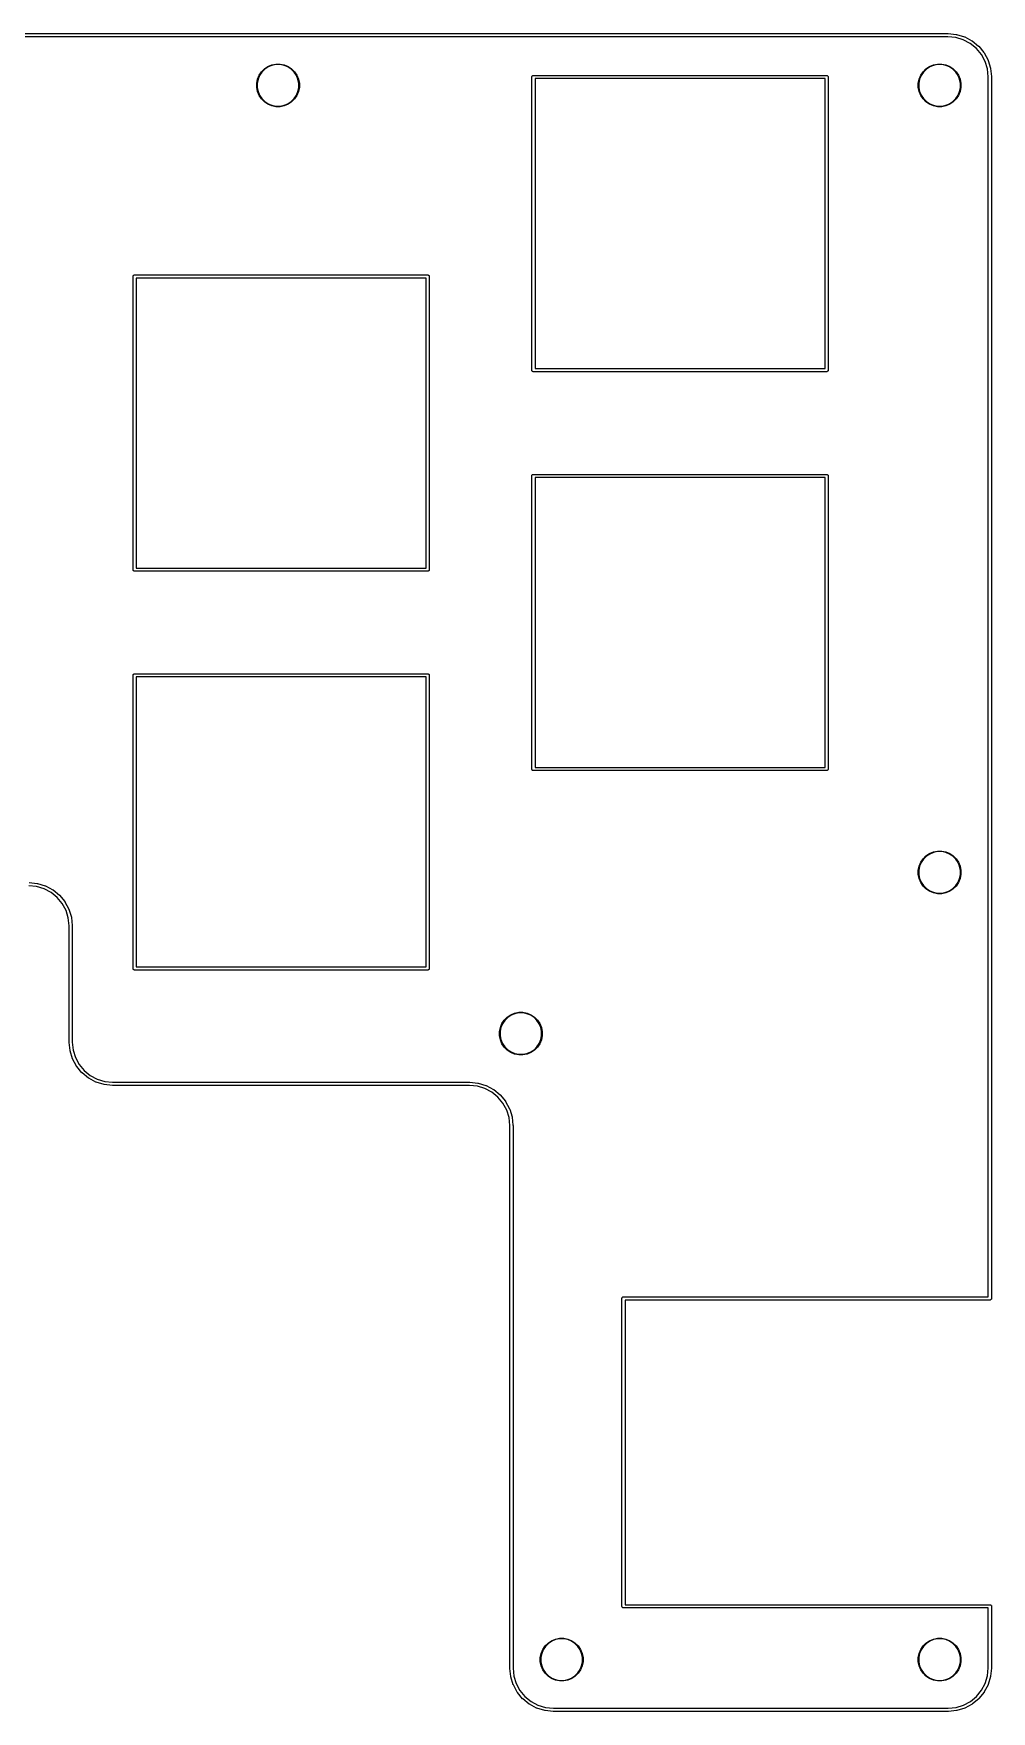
# Model space of a CAD drawing. Extents: x 0 to 3.94, y -2.59 to 0.57.
# Drawn here: x 2.139 to 3.94, y -2.59 to 0.566 of the extents above; entities that cross this region are included whole.
import ezdxf

# ---------------------------------------------------------------- set-up
doc = ezdxf.new("R2010")
doc.units = 0
doc.header["$MEASUREMENT"] = 0
doc.layers.add('BLACK', color=7, linetype='CONTINUOUS')

msp = doc.modelspace()

# ---------------------------------------------------------------- linework, layer by layer
at = {"layer": 'BLACK', "linetype": 'CONTINUOUS'}
for p, q in [((0.0786, 0.5656), (3.8584, 0.5656)), ((3.8581, 0.5596), (0.0788, 0.5596)), ((3.873, 0.5582), (3.8581, 0.5596)), ((3.8584, 0.5656), (3.8586, 0.5655)), ((3.8586, 0.5655), (3.8586, 0.5655)), ((3.8586, 0.5655), (3.8739, 0.564)), ((3.8871, 0.5539), (3.873, 0.5582)), ((3.8739, 0.564), (3.8739, 0.564)), ((3.8739, 0.564), (3.8739, 0.564)), ((3.8739, 0.564), (3.8739, 0.564)), ((3.8739, 0.564), (3.8742, 0.564)), ((3.8742, 0.564), (3.8744, 0.5639)), ((3.8744, 0.5639), (3.8891, 0.5595)), ((3.9002, 0.547), (3.8871, 0.5539)), ((3.8891, 0.5595), (3.8892, 0.5595)), ((3.8892, 0.5595), (3.8894, 0.5594)), ((3.8894, 0.5594), (3.8897, 0.5593)), ((3.8897, 0.5593), (3.9032, 0.5521)), ((3.9117, 0.5376), (3.9002, 0.547)), ((3.9032, 0.5521), (3.9032, 0.5521)), ((3.9032, 0.5521), (3.9032, 0.5521)), ((3.9032, 0.5521), (3.9033, 0.552)), ((3.9033, 0.552), (3.9035, 0.5519)), ((3.9035, 0.5519), (3.9037, 0.5517)), ((3.9037, 0.5517), (3.9156, 0.542)), ((3.9211, 0.5262), (3.9117, 0.5376)), ((3.9156, 0.542), (3.9156, 0.542)), ((3.9156, 0.542), (3.9158, 0.5418)), ((3.9158, 0.5418), (3.916, 0.5416)), ((3.916, 0.5416), (3.9258, 0.5298)), ((2.5794, 0.5037), (2.5867, 0.5067)), ((2.5871, 0.5056), (2.58, 0.5027)), ((2.5867, 0.5067), (2.5945, 0.5083)), ((2.5946, 0.5071), (2.5871, 0.5056)), ((2.5945, 0.5083), (2.6024, 0.5083)), ((2.6023, 0.5071), (2.5946, 0.5071)), ((2.6098, 0.5056), (2.6023, 0.5071)), ((2.6024, 0.5083), (2.6101, 0.5067)), ((2.6169, 0.5027), (2.6098, 0.5056)), ((2.6101, 0.5067), (2.6174, 0.5037)), ((3.8235, 0.5037), (3.8308, 0.5067)), ((3.8312, 0.5056), (3.8241, 0.5027)), ((3.8308, 0.5067), (3.8386, 0.5083)), ((3.8387, 0.5071), (3.8312, 0.5056)), ((3.8386, 0.5083), (3.8465, 0.5083)), ((3.8464, 0.5071), (3.8387, 0.5071)), ((3.8539, 0.5056), (3.8464, 0.5071)), ((3.8465, 0.5083), (3.8542, 0.5067)), ((3.861, 0.5027), (3.8539, 0.5056)), ((3.8542, 0.5067), (3.8615, 0.5037)), ((3.9281, 0.5132), (3.9211, 0.5262)), ((3.9258, 0.5298), (3.9258, 0.5298)), ((3.9258, 0.5298), (3.9258, 0.5298)), ((3.9258, 0.5298), (3.9259, 0.5297)), ((3.9259, 0.5297), (3.926, 0.5295)), ((3.926, 0.5295), (3.9261, 0.5293)), ((3.9261, 0.5293), (3.9335, 0.5158)), ((3.9325, 0.4991), (3.9281, 0.5132)), ((3.9335, 0.5158), (3.9335, 0.5157)), ((3.9335, 0.5157), (3.9336, 0.5155)), ((3.9336, 0.5155), (3.9337, 0.5152)), ((3.9337, 0.5152), (3.9382, 0.5006)), ((2.5583, 0.4721), (2.5598, 0.4798)), ((2.5609, 0.4795), (2.5594, 0.4719)), ((2.5598, 0.4798), (2.5628, 0.4871)), ((2.5639, 0.4866), (2.5609, 0.4795)), ((2.5628, 0.4871), (2.5672, 0.4937)), ((2.5681, 0.493), (2.5639, 0.4866)), ((2.5672, 0.4937), (2.5728, 0.4993)), ((2.5736, 0.4984), (2.5681, 0.493)), ((2.5728, 0.4993), (2.5794, 0.5037)), ((2.58, 0.5027), (2.5736, 0.4984)), ((2.6233, 0.4984), (2.6169, 0.5027)), ((2.6174, 0.5037), (2.624, 0.4993)), ((2.6287, 0.493), (2.6233, 0.4984)), ((2.624, 0.4993), (2.6296, 0.4937)), ((2.633, 0.4866), (2.6287, 0.493)), ((2.6296, 0.4937), (2.634, 0.4871)), ((2.6359, 0.4795), (2.633, 0.4866)), ((2.634, 0.4871), (2.637, 0.4798)), ((2.6374, 0.4719), (2.6359, 0.4795)), ((2.637, 0.4798), (2.6386, 0.4721)), ((3.0758, 0.4843), (3.076, 0.4849)), ((3.0758, 0.4838), (3.0758, 0.4843)), ((3.0758, 0.4836), (3.0758, 0.4838)), ((3.0758, -0.0673), (3.0758, 0.4836)), ((3.076, 0.4849), (3.0763, 0.4854)), ((3.0763, 0.4854), (3.0766, 0.4859)), ((3.0766, 0.4859), (3.0771, 0.4862)), ((3.0771, 0.4862), (3.0776, 0.4865)), ((3.0776, 0.4865), (3.0782, 0.4867)), ((3.0782, 0.4867), (3.0786, 0.4867)), ((3.0786, 0.4867), (3.0787, 0.4867)), ((3.0787, 0.4867), (3.0789, 0.4867)), ((3.0789, 0.4867), (3.6298, 0.4867)), ((3.0817, 0.4808), (3.0817, -0.0645)), ((3.627, 0.4808), (3.0817, 0.4808)), ((3.627, -0.0645), (3.627, 0.4808)), ((3.6298, 0.4867), (3.6299, 0.4867)), ((3.6299, 0.4867), (3.6301, 0.4867)), ((3.6301, 0.4867), (3.6305, 0.4867)), ((3.6305, 0.4867), (3.6311, 0.4865)), ((3.6311, 0.4865), (3.6316, 0.4862)), ((3.6316, 0.4862), (3.632, 0.4859)), ((3.632, 0.4859), (3.6324, 0.4854)), ((3.6324, 0.4854), (3.6327, 0.4849)), ((3.6327, 0.4849), (3.6328, 0.4843)), ((3.6328, 0.4843), (3.6329, 0.4838)), ((3.6329, 0.4838), (3.6329, 0.4836)), ((3.6329, 0.4836), (3.6329, -0.0673)), ((3.8024, 0.4721), (3.8039, 0.4798)), ((3.805, 0.4795), (3.8035, 0.4719)), ((3.8039, 0.4798), (3.8069, 0.4871)), ((3.808, 0.4866), (3.805, 0.4795)), ((3.8069, 0.4871), (3.8113, 0.4937)), ((3.8122, 0.493), (3.808, 0.4866)), ((3.8113, 0.4937), (3.8169, 0.4993)), ((3.8177, 0.4984), (3.8122, 0.493)), ((3.8169, 0.4993), (3.8235, 0.5037)), ((3.8241, 0.5027), (3.8177, 0.4984)), ((3.8674, 0.4984), (3.861, 0.5027)), ((3.8615, 0.5037), (3.8681, 0.4993)), ((3.8728, 0.493), (3.8674, 0.4984)), ((3.8681, 0.4993), (3.8737, 0.4937)), ((3.8771, 0.4866), (3.8728, 0.493)), ((3.8737, 0.4937), (3.8781, 0.4871)), ((3.88, 0.4795), (3.8771, 0.4866)), ((3.8781, 0.4871), (3.8811, 0.4798)), ((3.8815, 0.4719), (3.88, 0.4795)), ((3.8811, 0.4798), (3.8827, 0.4721)), ((3.9341, 0.4842), (3.9325, 0.4991)), ((3.9341, 0.4838), (3.9341, 0.4842)), ((3.9341, -1.81), (3.9341, 0.4838)), ((3.9382, 0.5006), (3.9382, 0.5005)), ((3.9382, 0.5005), (3.9383, 0.5003)), ((3.9383, 0.5003), (3.9383, 0.5)), ((3.9383, 0.5), (3.9399, 0.4847)), ((3.9399, 0.4847), (3.94, 0.4847)), ((3.94, 0.4847), (3.94, 0.4845)), ((3.94, 0.4845), (3.94, 0.4844)), ((3.94, 0.4844), (3.94, 0.484)), ((3.94, 0.484), (3.94, 0.484)), ((3.94, 0.484), (3.94, -1.8129)), ((2.5583, 0.4642), (2.5583, 0.4721)), ((2.5598, 0.4564), (2.5583, 0.4642)), ((2.5594, 0.4719), (2.5594, 0.4643)), ((2.5594, 0.4643), (2.5609, 0.4567)), ((2.5628, 0.4491), (2.5598, 0.4564)), ((2.5609, 0.4567), (2.5639, 0.4496)), ((2.5672, 0.4425), (2.5628, 0.4491)), ((2.5639, 0.4496), (2.5681, 0.4433)), ((2.5728, 0.4369), (2.5672, 0.4425)), ((2.5681, 0.4433), (2.5736, 0.4378)), ((2.6233, 0.4378), (2.6287, 0.4433)), ((2.6296, 0.4425), (2.624, 0.4369)), ((2.6287, 0.4433), (2.633, 0.4496)), ((2.634, 0.4491), (2.6296, 0.4425)), ((2.633, 0.4496), (2.6359, 0.4567)), ((2.637, 0.4564), (2.634, 0.4491)), ((2.6359, 0.4567), (2.6374, 0.4643)), ((2.6386, 0.4642), (2.637, 0.4564)), ((2.6374, 0.4643), (2.6374, 0.4719)), ((2.6386, 0.4721), (2.6386, 0.4642)), ((3.8024, 0.4642), (3.8024, 0.4721)), ((3.8039, 0.4564), (3.8024, 0.4642)), ((3.8035, 0.4719), (3.8035, 0.4643)), ((3.8035, 0.4643), (3.805, 0.4567)), ((3.8069, 0.4491), (3.8039, 0.4564)), ((3.805, 0.4567), (3.808, 0.4496)), ((3.8113, 0.4425), (3.8069, 0.4491)), ((3.808, 0.4496), (3.8122, 0.4433)), ((3.8169, 0.4369), (3.8113, 0.4425)), ((3.8122, 0.4433), (3.8177, 0.4378)), ((3.8674, 0.4378), (3.8728, 0.4433)), ((3.8737, 0.4425), (3.8681, 0.4369)), ((3.8728, 0.4433), (3.8771, 0.4496)), ((3.8781, 0.4491), (3.8737, 0.4425)), ((3.8771, 0.4496), (3.88, 0.4567)), ((3.8811, 0.4564), (3.8781, 0.4491)), ((3.88, 0.4567), (3.8815, 0.4643)), ((3.8827, 0.4642), (3.8811, 0.4564)), ((3.8815, 0.4643), (3.8815, 0.4719)), ((3.8827, 0.4721), (3.8827, 0.4642)), ((2.5794, 0.4325), (2.5728, 0.4369)), ((2.5736, 0.4378), (2.58, 0.4336)), ((2.5867, 0.4295), (2.5794, 0.4325)), ((2.58, 0.4336), (2.5871, 0.4306)), ((2.5945, 0.4279), (2.5867, 0.4295)), ((2.5871, 0.4306), (2.5946, 0.4291)), ((2.6024, 0.4279), (2.5945, 0.4279)), ((2.5946, 0.4291), (2.6023, 0.4291)), ((2.6023, 0.4291), (2.6098, 0.4306)), ((2.6101, 0.4295), (2.6024, 0.4279)), ((2.6098, 0.4306), (2.6169, 0.4336)), ((2.6174, 0.4325), (2.6101, 0.4295)), ((2.6169, 0.4336), (2.6233, 0.4378)), ((2.624, 0.4369), (2.6174, 0.4325)), ((3.8235, 0.4325), (3.8169, 0.4369)), ((3.8177, 0.4378), (3.8241, 0.4336)), ((3.8308, 0.4295), (3.8235, 0.4325)), ((3.8241, 0.4336), (3.8312, 0.4306)), ((3.8386, 0.4279), (3.8308, 0.4295)), ((3.8312, 0.4306), (3.8387, 0.4291)), ((3.8465, 0.4279), (3.8386, 0.4279)), ((3.8387, 0.4291), (3.8464, 0.4291)), ((3.8464, 0.4291), (3.8539, 0.4306)), ((3.8542, 0.4295), (3.8465, 0.4279)), ((3.8539, 0.4306), (3.861, 0.4336)), ((3.8615, 0.4325), (3.8542, 0.4295)), ((3.861, 0.4336), (3.8674, 0.4378)), ((3.8681, 0.4369), (3.8615, 0.4325)), ((2.3258, 0.1093), (2.326, 0.1099)), ((2.3258, 0.1088), (2.3258, 0.1093)), ((2.3258, 0.1086), (2.3258, 0.1088)), ((2.3258, -0.4423), (2.3258, 0.1086)), ((2.326, 0.1099), (2.3263, 0.1104)), ((2.3263, 0.1104), (2.3266, 0.1109)), ((2.3266, 0.1109), (2.3271, 0.1112)), ((2.3271, 0.1112), (2.3276, 0.1115)), ((2.3276, 0.1115), (2.3282, 0.1117)), ((2.3282, 0.1117), (2.3286, 0.1117)), ((2.3286, 0.1117), (2.3287, 0.1117)), ((2.3287, 0.1117), (2.3289, 0.1117)), ((2.3289, 0.1117), (2.8798, 0.1117)), ((2.3317, 0.1058), (2.3317, -0.4395)), ((2.877, 0.1058), (2.3317, 0.1058)), ((2.877, -0.4395), (2.877, 0.1058)), ((2.8798, 0.1117), (2.8799, 0.1117)), ((2.8799, 0.1117), (2.8801, 0.1117)), ((2.8801, 0.1117), (2.8805, 0.1117)), ((2.8805, 0.1117), (2.8811, 0.1115)), ((2.8811, 0.1115), (2.8816, 0.1112)), ((2.8816, 0.1112), (2.882, 0.1109)), ((2.882, 0.1109), (2.8824, 0.1104)), ((2.8824, 0.1104), (2.8827, 0.1099)), ((2.8827, 0.1099), (2.8828, 0.1093)), ((2.8828, 0.1093), (2.8829, 0.1088)), ((2.8829, 0.1088), (2.8829, 0.1086)), ((2.8829, 0.1086), (2.8829, -0.4423)), ((3.0758, -0.0674), (3.0758, -0.0673)), ((3.0758, -0.068), (3.0758, -0.0674)), ((3.076, -0.0686), (3.0758, -0.068)), ((3.0763, -0.0691), (3.076, -0.0686)), ((3.0766, -0.0695), (3.0763, -0.0691)), ((3.0771, -0.0699), (3.0766, -0.0695)), ((3.0776, -0.0702), (3.0771, -0.0699)), ((3.0782, -0.0703), (3.0776, -0.0702)), ((3.0786, -0.0704), (3.0782, -0.0703)), ((3.0787, -0.0704), (3.0786, -0.0704)), ((3.0789, -0.0704), (3.0787, -0.0704)), ((3.6298, -0.0704), (3.0789, -0.0704)), ((3.0817, -0.0645), (3.627, -0.0645)), ((3.6299, -0.0704), (3.6298, -0.0704)), ((3.6301, -0.0704), (3.6299, -0.0704)), ((3.6305, -0.0703), (3.6301, -0.0704)), ((3.6311, -0.0702), (3.6305, -0.0703)), ((3.6316, -0.0699), (3.6311, -0.0702)), ((3.632, -0.0695), (3.6316, -0.0699)), ((3.6324, -0.0691), (3.632, -0.0695)), ((3.6327, -0.0686), (3.6324, -0.0691)), ((3.6328, -0.068), (3.6327, -0.0686)), ((3.6329, -0.0674), (3.6328, -0.068)), ((3.6329, -0.0673), (3.6329, -0.0674)), ((3.0758, -0.2657), (3.076, -0.2651)), ((3.0758, -0.2662), (3.0758, -0.2657)), ((3.0758, -0.2664), (3.0758, -0.2662)), ((3.0758, -0.8173), (3.0758, -0.2664)), ((3.076, -0.2651), (3.0763, -0.2646)), ((3.0763, -0.2646), (3.0766, -0.2641)), ((3.0766, -0.2641), (3.0771, -0.2638)), ((3.0771, -0.2638), (3.0776, -0.2635)), ((3.0776, -0.2635), (3.0782, -0.2633)), ((3.0782, -0.2633), (3.0786, -0.2633)), ((3.0786, -0.2633), (3.6298, -0.2633)), ((3.0817, -0.2692), (3.0817, -0.8145)), ((3.627, -0.2692), (3.0817, -0.2692)), ((3.627, -0.8145), (3.627, -0.2692)), ((3.6298, -0.2633), (3.6299, -0.2633)), ((3.6299, -0.2633), (3.6301, -0.2633)), ((3.6301, -0.2633), (3.6305, -0.2633)), ((3.6305, -0.2633), (3.6311, -0.2635)), ((3.6311, -0.2635), (3.6316, -0.2638)), ((3.6316, -0.2638), (3.632, -0.2641)), ((3.632, -0.2641), (3.6324, -0.2646)), ((3.6324, -0.2646), (3.6327, -0.2651)), ((3.6327, -0.2651), (3.6328, -0.2657)), ((3.6328, -0.2657), (3.6329, -0.2662)), ((3.6329, -0.2662), (3.6329, -0.2664)), ((3.6329, -0.2664), (3.6329, -0.8173)), ((2.3317, -0.4395), (2.877, -0.4395)), ((2.3258, -0.4424), (2.3258, -0.4423)), ((2.3258, -0.443), (2.3258, -0.4424)), ((2.326, -0.4436), (2.3258, -0.443)), ((2.3263, -0.4441), (2.326, -0.4436)), ((2.3266, -0.4445), (2.3263, -0.4441)), ((2.3271, -0.4449), (2.3266, -0.4445)), ((2.3276, -0.4452), (2.3271, -0.4449)), ((2.3282, -0.4453), (2.3276, -0.4452)), ((2.3286, -0.4454), (2.3282, -0.4453)), ((2.3287, -0.4454), (2.3286, -0.4454)), ((2.3289, -0.4454), (2.3287, -0.4454)), ((2.8798, -0.4454), (2.3289, -0.4454)), ((2.8799, -0.4454), (2.8798, -0.4454)), ((2.8801, -0.4454), (2.8799, -0.4454)), ((2.8805, -0.4453), (2.8801, -0.4454)), ((2.8811, -0.4452), (2.8805, -0.4453)), ((2.8816, -0.4449), (2.8811, -0.4452)), ((2.882, -0.4445), (2.8816, -0.4449)), ((2.8824, -0.4441), (2.882, -0.4445)), ((2.8827, -0.4436), (2.8824, -0.4441)), ((2.8828, -0.443), (2.8827, -0.4436)), ((2.8829, -0.4424), (2.8828, -0.443)), ((2.8829, -0.4423), (2.8829, -0.4424)), ((2.3258, -0.6407), (2.326, -0.6401)), ((2.3258, -0.6412), (2.3258, -0.6407)), ((2.3258, -0.6414), (2.3258, -0.6412)), ((2.3258, -1.1923), (2.3258, -0.6414)), ((2.326, -0.6401), (2.3263, -0.6396)), ((2.3263, -0.6396), (2.3266, -0.6391)), ((2.3266, -0.6391), (2.3271, -0.6388)), ((2.3271, -0.6388), (2.3276, -0.6385)), ((2.3276, -0.6385), (2.3282, -0.6383)), ((2.3282, -0.6383), (2.3286, -0.6383)), ((2.3286, -0.6383), (2.3287, -0.6383)), ((2.3287, -0.6383), (2.3289, -0.6383)), ((2.3289, -0.6383), (2.8798, -0.6383)), ((2.3317, -0.6442), (2.3317, -1.1895)), ((2.877, -0.6442), (2.3317, -0.6442)), ((2.877, -1.1895), (2.877, -0.6442)), ((2.8798, -0.6383), (2.8799, -0.6383)), ((2.8799, -0.6383), (2.8801, -0.6383)), ((2.8801, -0.6383), (2.8805, -0.6383)), ((2.8805, -0.6383), (2.8811, -0.6385)), ((2.8811, -0.6385), (2.8816, -0.6388)), ((2.8816, -0.6388), (2.882, -0.6391)), ((2.882, -0.6391), (2.8824, -0.6396)), ((2.8824, -0.6396), (2.8827, -0.6401)), ((2.8827, -0.6401), (2.8828, -0.6407)), ((2.8828, -0.6407), (2.8829, -0.6412)), ((2.8829, -0.6412), (2.8829, -0.6414)), ((2.8829, -0.6414), (2.8829, -1.1923)), ((3.0758, -0.8174), (3.0758, -0.8173)), ((3.0758, -0.818), (3.0758, -0.8174)), ((3.076, -0.8186), (3.0758, -0.818)), ((3.0763, -0.8191), (3.076, -0.8186)), ((3.0766, -0.8195), (3.0763, -0.8191)), ((3.0771, -0.8199), (3.0766, -0.8195)), ((3.0776, -0.8202), (3.0771, -0.8199)), ((3.0782, -0.8203), (3.0776, -0.8202)), ((3.0786, -0.8204), (3.0782, -0.8203)), ((3.0817, -0.8145), (3.627, -0.8145)), ((3.6305, -0.8203), (3.6301, -0.8204)), ((3.6311, -0.8202), (3.6305, -0.8203)), ((3.6316, -0.8199), (3.6311, -0.8202)), ((3.632, -0.8195), (3.6316, -0.8199)), ((3.6324, -0.8191), (3.632, -0.8195)), ((3.6327, -0.8186), (3.6324, -0.8191)), ((3.6328, -0.818), (3.6327, -0.8186)), ((3.6329, -0.8174), (3.6328, -0.818)), ((3.6329, -0.8173), (3.6329, -0.8174)), ((3.0787, -0.8204), (3.0786, -0.8204)), ((3.0789, -0.8204), (3.0787, -0.8204)), ((3.6298, -0.8204), (3.0789, -0.8204)), ((3.6299, -0.8204), (3.6298, -0.8204)), ((3.6301, -0.8204), (3.6299, -0.8204)), ((3.8169, -0.9806), (3.8235, -0.9762)), ((3.8241, -0.9773), (3.8177, -0.9815)), ((3.8235, -0.9762), (3.8308, -0.9732)), ((3.8312, -0.9743), (3.8241, -0.9773)), ((3.8308, -0.9732), (3.8386, -0.9717)), ((3.8387, -0.9728), (3.8312, -0.9743)), ((3.8386, -0.9717), (3.8465, -0.9717)), ((3.8464, -0.9728), (3.8387, -0.9728)), ((3.8539, -0.9743), (3.8464, -0.9728)), ((3.8465, -0.9717), (3.8542, -0.9732)), ((3.861, -0.9773), (3.8539, -0.9743)), ((3.8542, -0.9732), (3.8615, -0.9762)), ((3.8674, -0.9815), (3.861, -0.9773)), ((3.8615, -0.9762), (3.8681, -0.9806)), ((3.8024, -1.0079), (3.8039, -1.0001)), ((3.8024, -1.0158), (3.8024, -1.0079)), ((3.805, -1.0004), (3.8035, -1.008)), ((3.8035, -1.008), (3.8035, -1.0156)), ((3.8039, -1.0001), (3.8069, -0.9928)), ((3.808, -0.9933), (3.805, -1.0004)), ((3.8069, -0.9928), (3.8113, -0.9862)), ((3.8122, -0.987), (3.808, -0.9933)), ((3.8113, -0.9862), (3.8169, -0.9806)), ((3.8177, -0.9815), (3.8122, -0.987)), ((3.8728, -0.987), (3.8674, -0.9815)), ((3.8681, -0.9806), (3.8737, -0.9862)), ((3.8771, -0.9933), (3.8728, -0.987)), ((3.8737, -0.9862), (3.8781, -0.9928)), ((3.88, -1.0004), (3.8771, -0.9933)), ((3.8781, -0.9928), (3.8811, -1.0001)), ((3.8815, -1.008), (3.88, -1.0004)), ((3.8811, -1.0001), (3.8827, -1.0079)), ((3.8815, -1.0156), (3.8815, -1.008)), ((3.8827, -1.0079), (3.8827, -1.0158)), ((2.1446, -1.0383), (2.1298, -1.0368)), ((2.1302, -1.0309), (2.1455, -1.0324)), ((2.1588, -1.0425), (2.1446, -1.0383)), ((2.1455, -1.0324), (2.1455, -1.0324)), ((2.1455, -1.0324), (2.1455, -1.0324)), ((2.1455, -1.0324), (2.1455, -1.0324)), ((2.1455, -1.0324), (2.1458, -1.0325)), ((2.1458, -1.0325), (2.1461, -1.0325)), ((2.1461, -1.0325), (2.1608, -1.037)), ((2.1608, -1.037), (2.1608, -1.037)), ((2.1608, -1.037), (2.1611, -1.0371)), ((2.1611, -1.0371), (2.1613, -1.0372)), ((2.1613, -1.0372), (2.1749, -1.0444)), ((3.8039, -1.0235), (3.8024, -1.0158)), ((3.8035, -1.0156), (3.805, -1.0232)), ((3.8069, -1.0308), (3.8039, -1.0235)), ((3.805, -1.0232), (3.808, -1.0303)), ((3.8113, -1.0374), (3.8069, -1.0308)), ((3.808, -1.0303), (3.8122, -1.0367)), ((3.8169, -1.043), (3.8113, -1.0374)), ((3.8122, -1.0367), (3.8177, -1.0421)), ((3.8674, -1.0421), (3.8728, -1.0367)), ((3.8737, -1.0374), (3.8681, -1.043)), ((3.8728, -1.0367), (3.8771, -1.0303)), ((3.8781, -1.0308), (3.8737, -1.0374)), ((3.8771, -1.0303), (3.88, -1.0232)), ((3.8811, -1.0235), (3.8781, -1.0308)), ((3.88, -1.0232), (3.8815, -1.0156)), ((3.8827, -1.0158), (3.8811, -1.0235)), ((2.1719, -1.0495), (2.1588, -1.0425)), ((2.1833, -1.0588), (2.1719, -1.0495)), ((2.1749, -1.0444), (2.1749, -1.0444)), ((2.1749, -1.0444), (2.1749, -1.0444)), ((2.1749, -1.0444), (2.1749, -1.0444)), ((2.1749, -1.0444), (2.1751, -1.0446)), ((2.1751, -1.0446), (2.1754, -1.0447)), ((2.1754, -1.0447), (2.1873, -1.0544)), ((2.1927, -1.0702), (2.1833, -1.0588)), ((2.1873, -1.0544), (2.1873, -1.0545)), ((2.1873, -1.0545), (2.1875, -1.0547)), ((2.1875, -1.0547), (2.1877, -1.0548)), ((2.1877, -1.0548), (2.1975, -1.0667)), ((2.1998, -1.0832), (2.1927, -1.0702)), ((2.1975, -1.0667), (2.1975, -1.0667)), ((2.1975, -1.0667), (2.1975, -1.0667)), ((2.1975, -1.0667), (2.1975, -1.0667)), ((2.1975, -1.0667), (2.1976, -1.0669)), ((2.1976, -1.0669), (2.1978, -1.0672)), ((2.1978, -1.0672), (2.2051, -1.0807)), ((3.8235, -1.0474), (3.8169, -1.043)), ((3.8177, -1.0421), (3.8241, -1.0464)), ((3.8308, -1.0504), (3.8235, -1.0474)), ((3.8241, -1.0464), (3.8312, -1.0493)), ((3.8386, -1.052), (3.8308, -1.0504)), ((3.8312, -1.0493), (3.8387, -1.0508)), ((3.8465, -1.052), (3.8386, -1.052)), ((3.8387, -1.0508), (3.8464, -1.0508)), ((3.8464, -1.0508), (3.8539, -1.0493)), ((3.8542, -1.0504), (3.8465, -1.052)), ((3.8539, -1.0493), (3.861, -1.0464)), ((3.8615, -1.0474), (3.8542, -1.0504)), ((3.861, -1.0464), (3.8674, -1.0421)), ((3.8681, -1.043), (3.8615, -1.0474)), ((2.2041, -1.0974), (2.1998, -1.0832)), ((2.2057, -1.1122), (2.2041, -1.0974)), ((2.2051, -1.0807), (2.2051, -1.0807)), ((2.2051, -1.0807), (2.2052, -1.081)), ((2.2052, -1.081), (2.2053, -1.0812)), ((2.2053, -1.0812), (2.2099, -1.0959)), ((2.2099, -1.0959), (2.2099, -1.0959)), ((2.2099, -1.0959), (2.2099, -1.0962)), ((2.2099, -1.0962), (2.21, -1.0965)), ((2.21, -1.0965), (2.2116, -1.1117)), ((2.2057, -1.1126), (2.2057, -1.1122)), ((2.2057, -1.3307), (2.2057, -1.1126)), ((2.2116, -1.1117), (2.2116, -1.1118)), ((2.2116, -1.1118), (2.2116, -1.1119)), ((2.2116, -1.1119), (2.2116, -1.112)), ((2.2116, -1.112), (2.2116, -1.1124)), ((2.2116, -1.1124), (2.2116, -1.1124)), ((2.2116, -1.1124), (2.2116, -1.3307)), ((2.3258, -1.1924), (2.3258, -1.1923)), ((2.3258, -1.193), (2.3258, -1.1924)), ((2.326, -1.1936), (2.3258, -1.193)), ((2.3263, -1.1941), (2.326, -1.1936)), ((2.3266, -1.1945), (2.3263, -1.1941)), ((2.3271, -1.1949), (2.3266, -1.1945)), ((2.3276, -1.1952), (2.3271, -1.1949)), ((2.3282, -1.1953), (2.3276, -1.1952)), ((2.3286, -1.1954), (2.3282, -1.1953)), ((2.3287, -1.1954), (2.3286, -1.1954)), ((2.3289, -1.1954), (2.3287, -1.1954)), ((2.8798, -1.1954), (2.3289, -1.1954)), ((2.3317, -1.1895), (2.877, -1.1895)), ((2.8799, -1.1954), (2.8798, -1.1954)), ((2.8801, -1.1954), (2.8799, -1.1954)), ((2.8805, -1.1953), (2.8801, -1.1954)), ((2.8811, -1.1952), (2.8805, -1.1953)), ((2.8816, -1.1949), (2.8811, -1.1952)), ((2.882, -1.1945), (2.8816, -1.1949)), ((2.8824, -1.1941), (2.882, -1.1945)), ((2.8827, -1.1936), (2.8824, -1.1941)), ((2.8828, -1.193), (2.8827, -1.1936)), ((2.8829, -1.1924), (2.8828, -1.193)), ((2.8829, -1.1923), (2.8829, -1.1924)), ((3.0195, -1.2959), (3.0239, -1.2894)), ((3.0248, -1.2901), (3.0206, -1.2965)), ((3.0239, -1.2894), (3.0295, -1.2838)), ((3.0303, -1.2847), (3.0248, -1.2901)), ((3.0295, -1.2838), (3.0361, -1.2794)), ((3.0366, -1.2804), (3.0303, -1.2847)), ((3.0361, -1.2794), (3.0434, -1.2763)), ((3.0438, -1.2775), (3.0366, -1.2804)), ((3.0434, -1.2763), (3.0512, -1.2748)), ((3.0513, -1.276), (3.0438, -1.2775)), ((3.0512, -1.2748), (3.0591, -1.2748)), ((3.059, -1.276), (3.0513, -1.276)), ((3.0665, -1.2775), (3.059, -1.276)), ((3.0591, -1.2748), (3.0668, -1.2763)), ((3.0736, -1.2804), (3.0665, -1.2775)), ((3.0668, -1.2763), (3.0741, -1.2794)), ((3.08, -1.2847), (3.0736, -1.2804)), ((3.0741, -1.2794), (3.0807, -1.2838)), ((3.0854, -1.2901), (3.08, -1.2847)), ((3.0807, -1.2838), (3.0863, -1.2894)), ((3.0897, -1.2965), (3.0854, -1.2901)), ((3.0863, -1.2894), (3.0907, -1.2959)), ((3.015, -1.311), (3.0165, -1.3033)), ((3.015, -1.3189), (3.015, -1.311)), ((3.0165, -1.3267), (3.015, -1.3189)), ((3.0176, -1.3036), (3.0161, -1.3111)), ((3.0161, -1.3111), (3.0161, -1.3188)), ((3.0161, -1.3188), (3.0176, -1.3263)), ((3.0165, -1.3033), (3.0195, -1.2959)), ((3.0206, -1.2965), (3.0176, -1.3036)), ((3.0926, -1.3036), (3.0897, -1.2965)), ((3.0907, -1.2959), (3.0937, -1.3033)), ((3.0941, -1.3111), (3.0926, -1.3036)), ((3.0926, -1.3263), (3.0941, -1.3188)), ((3.0937, -1.3033), (3.0953, -1.311)), ((3.0953, -1.3189), (3.0937, -1.3267)), ((3.0941, -1.3188), (3.0941, -1.3111)), ((3.0953, -1.311), (3.0953, -1.3189)), ((2.2057, -1.3309), (2.2057, -1.3307)), ((2.2057, -1.3307), (2.2057, -1.3307)), ((2.2057, -1.3307), (2.2057, -1.3307)), ((2.2057, -1.3313), (2.2057, -1.3309)), ((2.2057, -1.3309), (2.2057, -1.3309)), ((2.2057, -1.3314), (2.2057, -1.3313)), ((2.2057, -1.3315), (2.2057, -1.3314)), ((2.2057, -1.3316), (2.2057, -1.3315)), ((2.2073, -1.3469), (2.2057, -1.3316)), ((2.2074, -1.3471), (2.2073, -1.3469)), ((2.2074, -1.3474), (2.2074, -1.3471)), ((2.2075, -1.3474), (2.2074, -1.3474)), ((2.212, -1.3621), (2.2075, -1.3474)), ((2.2116, -1.3307), (2.2116, -1.3311)), ((2.2116, -1.3311), (2.2132, -1.3459)), ((2.2132, -1.3459), (2.2176, -1.3601)), ((3.0195, -1.334), (3.0165, -1.3267)), ((3.0176, -1.3263), (3.0206, -1.3334)), ((3.0239, -1.3406), (3.0195, -1.334)), ((3.0206, -1.3334), (3.0248, -1.3398)), ((3.0295, -1.3461), (3.0239, -1.3406)), ((3.0248, -1.3398), (3.0303, -1.3452)), ((3.0361, -1.3505), (3.0295, -1.3461)), ((3.0303, -1.3452), (3.0366, -1.3495)), ((3.0434, -1.3536), (3.0361, -1.3505)), ((3.0366, -1.3495), (3.0438, -1.3524)), ((3.0512, -1.3551), (3.0434, -1.3536)), ((3.0438, -1.3524), (3.0513, -1.3539)), ((3.0591, -1.3551), (3.0512, -1.3551)), ((3.0513, -1.3539), (3.059, -1.3539)), ((3.059, -1.3539), (3.0665, -1.3524)), ((3.0668, -1.3536), (3.0591, -1.3551)), ((3.0665, -1.3524), (3.0736, -1.3495)), ((3.0741, -1.3505), (3.0668, -1.3536)), ((3.0736, -1.3495), (3.08, -1.3452)), ((3.0807, -1.3461), (3.0741, -1.3505)), ((3.08, -1.3452), (3.0854, -1.3398)), ((3.0863, -1.3406), (3.0807, -1.3461)), ((3.0854, -1.3398), (3.0897, -1.3334)), ((3.0907, -1.334), (3.0863, -1.3406)), ((3.0897, -1.3334), (3.0926, -1.3263)), ((3.0937, -1.3267), (3.0907, -1.334)), ((2.2121, -1.3623), (2.212, -1.3621)), ((2.2122, -1.3626), (2.2121, -1.3623)), ((2.2195, -1.3761), (2.2122, -1.3626)), ((2.2122, -1.3626), (2.2122, -1.3626)), ((2.2176, -1.3601), (2.2246, -1.3731)), ((2.2197, -1.3764), (2.2195, -1.3761)), ((2.2198, -1.3766), (2.2197, -1.3764)), ((2.2199, -1.3766), (2.2198, -1.3766)), ((2.2296, -1.3885), (2.2199, -1.3766)), ((2.2199, -1.3766), (2.2199, -1.3766)), ((2.2199, -1.3766), (2.2199, -1.3766)), ((2.2246, -1.3731), (2.234, -1.3845)), ((2.234, -1.3845), (2.2455, -1.3938)), ((2.2298, -1.3886), (2.2296, -1.3885)), ((2.23, -1.3888), (2.2298, -1.3886)), ((2.23, -1.3889), (2.23, -1.3888)), ((2.242, -1.3986), (2.23, -1.3889)), ((2.2422, -1.3987), (2.242, -1.3986)), ((2.2424, -1.3989), (2.2422, -1.3987)), ((2.256, -1.4061), (2.2424, -1.3989)), ((2.2424, -1.3989), (2.2424, -1.3989)), ((2.2424, -1.3989), (2.2424, -1.3989)), ((2.2424, -1.3989), (2.2424, -1.3989)), ((2.2455, -1.3938), (2.2585, -1.4008)), ((2.2563, -1.4062), (2.256, -1.4061)), ((2.2565, -1.4063), (2.2563, -1.4062)), ((2.2713, -1.4108), (2.2565, -1.4063)), ((2.2565, -1.4063), (2.2565, -1.4063)), ((2.2565, -1.4063), (2.2565, -1.4063)), ((2.2585, -1.4008), (2.2727, -1.405)), ((2.2715, -1.4108), (2.2713, -1.4108)), ((2.2718, -1.4109), (2.2715, -1.4108)), ((2.2871, -1.4124), (2.2718, -1.4109)), ((2.2718, -1.4109), (2.2718, -1.4109)), ((2.2727, -1.405), (2.2875, -1.4065)), ((2.2873, -1.4124), (2.2871, -1.4124)), ((2.2871, -1.4124), (2.2871, -1.4124)), ((2.9585, -1.4124), (2.2873, -1.4124)), ((2.2875, -1.4065), (2.9588, -1.4065)), ((2.9734, -1.4139), (2.9585, -1.4124)), ((2.9588, -1.4065), (2.959, -1.4065)), ((2.959, -1.4065), (2.959, -1.4065)), ((2.959, -1.4065), (2.9742, -1.408)), ((2.9875, -1.4181), (2.9734, -1.4139)), ((2.9742, -1.408), (2.9742, -1.408)), ((2.9742, -1.408), (2.9742, -1.408)), ((2.9742, -1.408), (2.9743, -1.408)), ((2.9743, -1.408), (2.9745, -1.4081)), ((2.9745, -1.4081), (2.9748, -1.4081)), ((2.9748, -1.4081), (2.9895, -1.4126)), ((3.0006, -1.4251), (2.9875, -1.4181)), ((2.9895, -1.4126), (2.9896, -1.4126)), ((2.9896, -1.4126), (2.9898, -1.4127)), ((2.9898, -1.4127), (2.9901, -1.4128)), ((2.9901, -1.4128), (3.0036, -1.42)), ((3.012, -1.4344), (3.0006, -1.4251)), ((3.0036, -1.42), (3.0036, -1.42)), ((3.0036, -1.42), (3.0036, -1.42)), ((3.0036, -1.42), (3.0037, -1.42)), ((3.0037, -1.42), (3.0039, -1.4202)), ((3.0039, -1.4202), (3.0041, -1.4203)), ((3.0041, -1.4203), (3.016, -1.43)), ((3.0215, -1.4458), (3.012, -1.4344)), ((3.016, -1.43), (3.016, -1.4301)), ((3.016, -1.4301), (3.0162, -1.4303)), ((3.0162, -1.4303), (3.0164, -1.4304)), ((3.0164, -1.4304), (3.0262, -1.4423)), ((3.0285, -1.4588), (3.0215, -1.4458)), ((3.0262, -1.4423), (3.0262, -1.4423)), ((3.0262, -1.4423), (3.0262, -1.4423)), ((3.0262, -1.4423), (3.0262, -1.4423)), ((3.0262, -1.4423), (3.0264, -1.4425)), ((3.0264, -1.4425), (3.0265, -1.4427)), ((3.0265, -1.4427), (3.0339, -1.4563)), ((3.0329, -1.4729), (3.0285, -1.4588)), ((3.0345, -1.4878), (3.0329, -1.4729)), ((3.0339, -1.4563), (3.0339, -1.4563)), ((3.0339, -1.4563), (3.034, -1.4566)), ((3.034, -1.4566), (3.0341, -1.4568)), ((3.0341, -1.4568), (3.0386, -1.4715)), ((3.0386, -1.4715), (3.0386, -1.4715)), ((3.0386, -1.4715), (3.0387, -1.4718)), ((3.0387, -1.4718), (3.0387, -1.4721)), ((3.0387, -1.4721), (3.0403, -1.4873)), ((3.0345, -1.4882), (3.0345, -1.4878)), ((3.0345, -2.508), (3.0345, -1.4882)), ((3.0345, -1.4882), (3.0345, -1.4882)), ((3.0403, -1.4873), (3.0403, -1.4874)), ((3.0403, -1.4874), (3.0403, -1.4875)), ((3.0403, -1.4875), (3.0404, -1.4876)), ((3.0404, -1.4876), (3.0404, -1.488)), ((3.0404, -1.488), (3.0404, -1.488)), ((3.0404, -1.488), (3.0404, -2.5079)), ((3.2451, -1.8124), (3.2453, -1.8119)), ((3.2451, -1.813), (3.2451, -1.8124)), ((3.2451, -1.8131), (3.2451, -1.813)), ((3.2451, -2.3916), (3.2451, -1.8131)), ((3.2453, -1.8119), (3.2456, -1.8113)), ((3.2456, -1.8113), (3.2459, -1.8109)), ((3.2459, -1.8109), (3.2464, -1.8105)), ((3.2464, -1.8105), (3.2469, -1.8102)), ((3.2469, -1.8102), (3.2475, -1.8101)), ((3.2475, -1.8101), (3.2479, -1.81)), ((3.2479, -1.81), (3.248, -1.81)), ((3.248, -1.81), (3.2482, -1.81)), ((3.2482, -1.81), (3.9341, -1.81)), ((3.9369, -1.8159), (3.251, -1.8159)), ((3.251, -1.8159), (3.251, -2.3888)), ((3.937, -1.816), (3.9369, -1.8159)), ((3.9371, -1.8159), (3.937, -1.816)), ((3.9376, -1.8159), (3.9371, -1.8159)), ((3.9381, -1.8157), (3.9376, -1.8159)), ((3.9387, -1.8155), (3.9381, -1.8157)), ((3.9391, -1.8151), (3.9387, -1.8155)), ((3.9395, -1.8146), (3.9391, -1.8151)), ((3.9398, -1.8141), (3.9395, -1.8146)), ((3.9399, -1.8136), (3.9398, -1.8141)), ((3.94, -1.813), (3.9399, -1.8136)), ((3.94, -1.8129), (3.94, -1.813)), ((3.2451, -2.3917), (3.2451, -2.3916)), ((3.2451, -2.3923), (3.2451, -2.3917)), ((3.2453, -2.3929), (3.2451, -2.3923)), ((3.2456, -2.3934), (3.2453, -2.3929)), ((3.2459, -2.3938), (3.2456, -2.3934)), ((3.2464, -2.3942), (3.2459, -2.3938)), ((3.2469, -2.3945), (3.2464, -2.3942)), ((3.2475, -2.3946), (3.2469, -2.3945)), ((3.2479, -2.3947), (3.2475, -2.3946)), ((3.248, -2.3947), (3.2479, -2.3947)), ((3.2482, -2.3947), (3.248, -2.3947)), ((3.9341, -2.3947), (3.2482, -2.3947)), ((3.251, -2.3888), (3.9369, -2.3888)), ((3.9341, -2.5077), (3.9341, -2.3947)), ((3.9369, -2.3888), (3.937, -2.3888)), ((3.937, -2.3888), (3.9371, -2.3888)), ((3.9371, -2.3888), (3.9376, -2.3888)), ((3.9376, -2.3888), (3.9381, -2.389)), ((3.9381, -2.389), (3.9387, -2.3893)), ((3.9387, -2.3893), (3.9391, -2.3896)), ((3.9391, -2.3896), (3.9395, -2.3901)), ((3.9395, -2.3901), (3.9398, -2.3906)), ((3.9398, -2.3906), (3.9399, -2.3912)), ((3.9399, -2.3912), (3.94, -2.3917)), ((3.94, -2.3917), (3.94, -2.3919)), ((3.94, -2.3919), (3.94, -2.508)), ((3.1007, -2.4665), (3.1063, -2.4609)), ((3.1063, -2.4609), (3.1129, -2.4565)), ((3.1134, -2.4576), (3.107, -2.4618)), ((3.1129, -2.4565), (3.1202, -2.4535)), ((3.1205, -2.4546), (3.1134, -2.4576)), ((3.1202, -2.4535), (3.1279, -2.452)), ((3.128, -2.4531), (3.1205, -2.4546)), ((3.1279, -2.452), (3.1359, -2.452)), ((3.1357, -2.4531), (3.128, -2.4531)), ((3.1433, -2.4546), (3.1357, -2.4531)), ((3.1359, -2.452), (3.1436, -2.4535)), ((3.1504, -2.4576), (3.1433, -2.4546)), ((3.1436, -2.4535), (3.1509, -2.4565)), ((3.1567, -2.4618), (3.1504, -2.4576)), ((3.1509, -2.4565), (3.1575, -2.4609)), ((3.1575, -2.4609), (3.1631, -2.4665)), ((3.8113, -2.4665), (3.8169, -2.4609)), ((3.8169, -2.4609), (3.8235, -2.4565)), ((3.8241, -2.4576), (3.8177, -2.4618)), ((3.8235, -2.4565), (3.8308, -2.4535)), ((3.8312, -2.4546), (3.8241, -2.4576)), ((3.8308, -2.4535), (3.8386, -2.452)), ((3.8387, -2.4531), (3.8312, -2.4546)), ((3.8386, -2.452), (3.8465, -2.452)), ((3.8464, -2.4531), (3.8387, -2.4531)), ((3.8539, -2.4546), (3.8464, -2.4531)), ((3.8465, -2.452), (3.8542, -2.4535)), ((3.861, -2.4576), (3.8539, -2.4546)), ((3.8542, -2.4535), (3.8615, -2.4565)), ((3.8674, -2.4618), (3.861, -2.4576)), ((3.8615, -2.4565), (3.8681, -2.4609)), ((3.8681, -2.4609), (3.8737, -2.4665)), ((3.0917, -2.4882), (3.0933, -2.4804)), ((3.0917, -2.4961), (3.0917, -2.4882)), ((3.0944, -2.4808), (3.0929, -2.4883)), ((3.0929, -2.4883), (3.0929, -2.496)), ((3.0933, -2.4804), (3.0963, -2.4731)), ((3.0973, -2.4737), (3.0944, -2.4808)), ((3.0963, -2.4731), (3.1007, -2.4665)), ((3.1016, -2.4673), (3.0973, -2.4737)), ((3.107, -2.4618), (3.1016, -2.4673)), ((3.1622, -2.4673), (3.1567, -2.4618)), ((3.1664, -2.4737), (3.1622, -2.4673)), ((3.1631, -2.4665), (3.1675, -2.4731)), ((3.1694, -2.4808), (3.1664, -2.4737)), ((3.1675, -2.4731), (3.1705, -2.4804)), ((3.1709, -2.4883), (3.1694, -2.4808)), ((3.1705, -2.4804), (3.1721, -2.4882)), ((3.1709, -2.496), (3.1709, -2.4883)), ((3.1721, -2.4882), (3.1721, -2.4961)), ((3.8024, -2.4882), (3.8039, -2.4804)), ((3.8024, -2.4961), (3.8024, -2.4882)), ((3.805, -2.4808), (3.8035, -2.4883)), ((3.8035, -2.4883), (3.8035, -2.496)), ((3.8039, -2.4804), (3.8069, -2.4731)), ((3.808, -2.4737), (3.805, -2.4808)), ((3.8069, -2.4731), (3.8113, -2.4665)), ((3.8122, -2.4673), (3.808, -2.4737)), ((3.8177, -2.4618), (3.8122, -2.4673)), ((3.8728, -2.4673), (3.8674, -2.4618)), ((3.8771, -2.4737), (3.8728, -2.4673)), ((3.8737, -2.4665), (3.8781, -2.4731)), ((3.88, -2.4808), (3.8771, -2.4737)), ((3.8781, -2.4731), (3.8811, -2.4804)), ((3.8815, -2.4883), (3.88, -2.4808)), ((3.8811, -2.4804), (3.8827, -2.4882)), ((3.8815, -2.496), (3.8815, -2.4883)), ((3.8827, -2.4882), (3.8827, -2.4961)), ((3.0345, -2.5084), (3.0345, -2.508)), ((3.0345, -2.508), (3.0345, -2.508)), ((3.0345, -2.5086), (3.0345, -2.5084)), ((3.0345, -2.5087), (3.0345, -2.5086)), ((3.0361, -2.524), (3.0345, -2.5087)), ((3.0345, -2.5087), (3.0345, -2.5087)), ((3.0361, -2.5243), (3.0361, -2.524)), ((3.0404, -2.5079), (3.0404, -2.5083)), ((3.0404, -2.5083), (3.0419, -2.5231)), ((3.0419, -2.5231), (3.0463, -2.5372)), ((3.0933, -2.5038), (3.0917, -2.4961)), ((3.0929, -2.496), (3.0944, -2.5035)), ((3.0963, -2.5112), (3.0933, -2.5038)), ((3.0944, -2.5035), (3.0973, -2.5106)), ((3.1007, -2.5177), (3.0963, -2.5112)), ((3.0973, -2.5106), (3.1016, -2.517)), ((3.1063, -2.5233), (3.1007, -2.5177)), ((3.1016, -2.517), (3.107, -2.5224)), ((3.1129, -2.5277), (3.1063, -2.5233)), ((3.107, -2.5224), (3.1134, -2.5267)), ((3.1504, -2.5267), (3.1567, -2.5224)), ((3.1575, -2.5233), (3.1509, -2.5277)), ((3.1567, -2.5224), (3.1622, -2.517)), ((3.1631, -2.5177), (3.1575, -2.5233)), ((3.1622, -2.517), (3.1664, -2.5106)), ((3.1675, -2.5112), (3.1631, -2.5177)), ((3.1664, -2.5106), (3.1694, -2.5035)), ((3.1705, -2.5038), (3.1675, -2.5112)), ((3.1694, -2.5035), (3.1709, -2.496)), ((3.1721, -2.4961), (3.1705, -2.5038)), ((3.8039, -2.5038), (3.8024, -2.4961)), ((3.8035, -2.496), (3.805, -2.5035)), ((3.8069, -2.5112), (3.8039, -2.5038)), ((3.805, -2.5035), (3.808, -2.5106)), ((3.8113, -2.5177), (3.8069, -2.5112)), ((3.808, -2.5106), (3.8122, -2.517)), ((3.8169, -2.5233), (3.8113, -2.5177)), ((3.8122, -2.517), (3.8177, -2.5224)), ((3.8235, -2.5277), (3.8169, -2.5233)), ((3.8177, -2.5224), (3.8241, -2.5267)), ((3.861, -2.5267), (3.8674, -2.5224)), ((3.8681, -2.5233), (3.8615, -2.5277)), ((3.8674, -2.5224), (3.8728, -2.517)), ((3.8737, -2.5177), (3.8681, -2.5233)), ((3.8728, -2.517), (3.8771, -2.5106)), ((3.8781, -2.5112), (3.8737, -2.5177)), ((3.8771, -2.5106), (3.88, -2.5035)), ((3.8811, -2.5038), (3.8781, -2.5112)), ((3.88, -2.5035), (3.8815, -2.496)), ((3.8827, -2.4961), (3.8811, -2.5038)), ((3.9283, -2.5368), (3.9326, -2.5226)), ((3.9326, -2.5226), (3.9341, -2.5077)), ((3.9383, -2.524), (3.9339, -2.5387)), ((3.9384, -2.5238), (3.9383, -2.524)), ((3.9385, -2.5235), (3.9384, -2.5235)), ((3.9384, -2.5235), (3.9384, -2.5238)), ((3.94, -2.5082), (3.9385, -2.5235)), ((3.94, -2.508), (3.94, -2.5082)), ((3.94, -2.5082), (3.94, -2.5082)), ((3.0362, -2.5245), (3.0361, -2.5243)), ((3.0362, -2.5246), (3.0362, -2.5245)), ((3.0407, -2.5393), (3.0362, -2.5246)), ((3.0408, -2.5395), (3.0407, -2.5393)), ((3.0409, -2.5398), (3.0408, -2.5395)), ((3.041, -2.5398), (3.0409, -2.5398)), ((3.0483, -2.5533), (3.041, -2.5398)), ((3.0463, -2.5372), (3.0533, -2.5503)), ((3.0484, -2.5535), (3.0483, -2.5533)), ((3.0486, -2.5538), (3.0484, -2.5535)), ((3.0584, -2.5656), (3.0486, -2.5538)), ((3.0486, -2.5538), (3.0486, -2.5538)), ((3.0486, -2.5538), (3.0486, -2.5538)), ((3.0486, -2.5538), (3.0486, -2.5538)), ((3.0533, -2.5503), (3.0627, -2.5616)), ((3.1202, -2.5307), (3.1129, -2.5277)), ((3.1134, -2.5267), (3.1205, -2.5296)), ((3.1279, -2.5323), (3.1202, -2.5307)), ((3.1205, -2.5296), (3.128, -2.5311)), ((3.1359, -2.5323), (3.1279, -2.5323)), ((3.128, -2.5311), (3.1357, -2.5311)), ((3.1357, -2.5311), (3.1433, -2.5296)), ((3.1436, -2.5307), (3.1359, -2.5323)), ((3.1433, -2.5296), (3.1504, -2.5267)), ((3.1509, -2.5277), (3.1436, -2.5307)), ((3.8308, -2.5307), (3.8235, -2.5277)), ((3.8241, -2.5267), (3.8312, -2.5296)), ((3.8386, -2.5323), (3.8308, -2.5307)), ((3.8312, -2.5296), (3.8387, -2.5311)), ((3.8465, -2.5323), (3.8386, -2.5323)), ((3.8387, -2.5311), (3.8464, -2.5311)), ((3.8464, -2.5311), (3.8539, -2.5296)), ((3.8542, -2.5307), (3.8465, -2.5323)), ((3.8539, -2.5296), (3.861, -2.5267)), ((3.8615, -2.5277), (3.8542, -2.5307)), ((3.912, -2.5613), (3.9214, -2.5498)), ((3.9261, -2.5533), (3.9164, -2.5652)), ((3.9214, -2.5498), (3.9283, -2.5368)), ((3.9263, -2.5531), (3.9261, -2.5533)), ((3.9264, -2.5529), (3.9263, -2.5531)), ((3.9265, -2.5528), (3.9264, -2.5529)), ((3.9337, -2.5393), (3.9265, -2.5528)), ((3.9265, -2.5528), (3.9265, -2.5528)), ((3.9265, -2.5528), (3.9265, -2.5528)), ((3.9338, -2.539), (3.9337, -2.5393)), ((3.9339, -2.5388), (3.9338, -2.539)), ((3.9339, -2.5387), (3.9339, -2.5388)), ((3.0586, -2.5658), (3.0584, -2.5656)), ((3.0588, -2.566), (3.0586, -2.5658)), ((3.0707, -2.5758), (3.0588, -2.566)), ((3.0588, -2.566), (3.0588, -2.566)), ((3.0627, -2.5616), (3.0742, -2.571)), ((3.0709, -2.5759), (3.0707, -2.5758)), ((3.0711, -2.576), (3.0709, -2.5759)), ((3.0712, -2.5761), (3.0711, -2.576)), ((3.0848, -2.5833), (3.0712, -2.5761)), ((3.0712, -2.5761), (3.0712, -2.5761)), ((3.0712, -2.5761), (3.0712, -2.5761)), ((3.0742, -2.571), (3.0873, -2.5779)), ((3.085, -2.5834), (3.0848, -2.5833)), ((3.0852, -2.5835), (3.085, -2.5834)), ((3.0853, -2.5835), (3.0852, -2.5835)), ((3.1, -2.5879), (3.0853, -2.5835)), ((3.0853, -2.5835), (3.0853, -2.5835)), ((3.0873, -2.5779), (3.1014, -2.5822)), ((3.1014, -2.5822), (3.1163, -2.5837)), ((3.1163, -2.5837), (3.8583, -2.5837)), ((3.8583, -2.5837), (3.8587, -2.5837)), ((3.8587, -2.5837), (3.8735, -2.5821)), ((3.8735, -2.5821), (3.8876, -2.5777)), ((3.8897, -2.5833), (3.875, -2.5878)), ((3.8876, -2.5777), (3.9006, -2.5707)), ((3.8899, -2.5832), (3.8897, -2.5833)), ((3.8902, -2.5831), (3.8899, -2.5832)), ((3.9037, -2.5758), (3.8902, -2.5831)), ((3.8902, -2.5831), (3.8902, -2.5831)), ((3.9006, -2.5707), (3.912, -2.5613)), ((3.9039, -2.5756), (3.9037, -2.5758)), ((3.9042, -2.5755), (3.9039, -2.5756)), ((3.916, -2.5656), (3.9042, -2.5754)), ((3.9042, -2.5754), (3.9042, -2.5754)), ((3.9042, -2.5754), (3.9042, -2.5754)), ((3.9042, -2.5754), (3.9042, -2.5755)), ((3.9162, -2.5654), (3.916, -2.5656)), ((3.9164, -2.5653), (3.9162, -2.5654)), ((3.9164, -2.5652), (3.9164, -2.5653)), ((3.1003, -2.588), (3.1, -2.5879)), ((3.1005, -2.588), (3.1003, -2.588)), ((3.1006, -2.588), (3.1005, -2.588)), ((3.1159, -2.5896), (3.1006, -2.588)), ((3.1159, -2.5896), (3.1159, -2.5896)), ((3.116, -2.5896), (3.1159, -2.5896)), ((3.8584, -2.5896), (3.116, -2.5896)), ((3.8588, -2.5896), (3.8584, -2.5896)), ((3.8584, -2.5896), (3.8584, -2.5896)), ((3.859, -2.5896), (3.8588, -2.5896)), ((3.8591, -2.5896), (3.859, -2.5896)), ((3.8744, -2.5879), (3.8591, -2.5896)), ((3.8591, -2.5896), (3.8591, -2.5896)), ((3.8747, -2.5879), (3.8744, -2.5879)), ((3.8749, -2.5878), (3.8747, -2.5879)), ((3.875, -2.5878), (3.8749, -2.5878))]:
    msp.add_line(p, q, dxfattribs=at)

doc.saveas('drawing.dxf')
